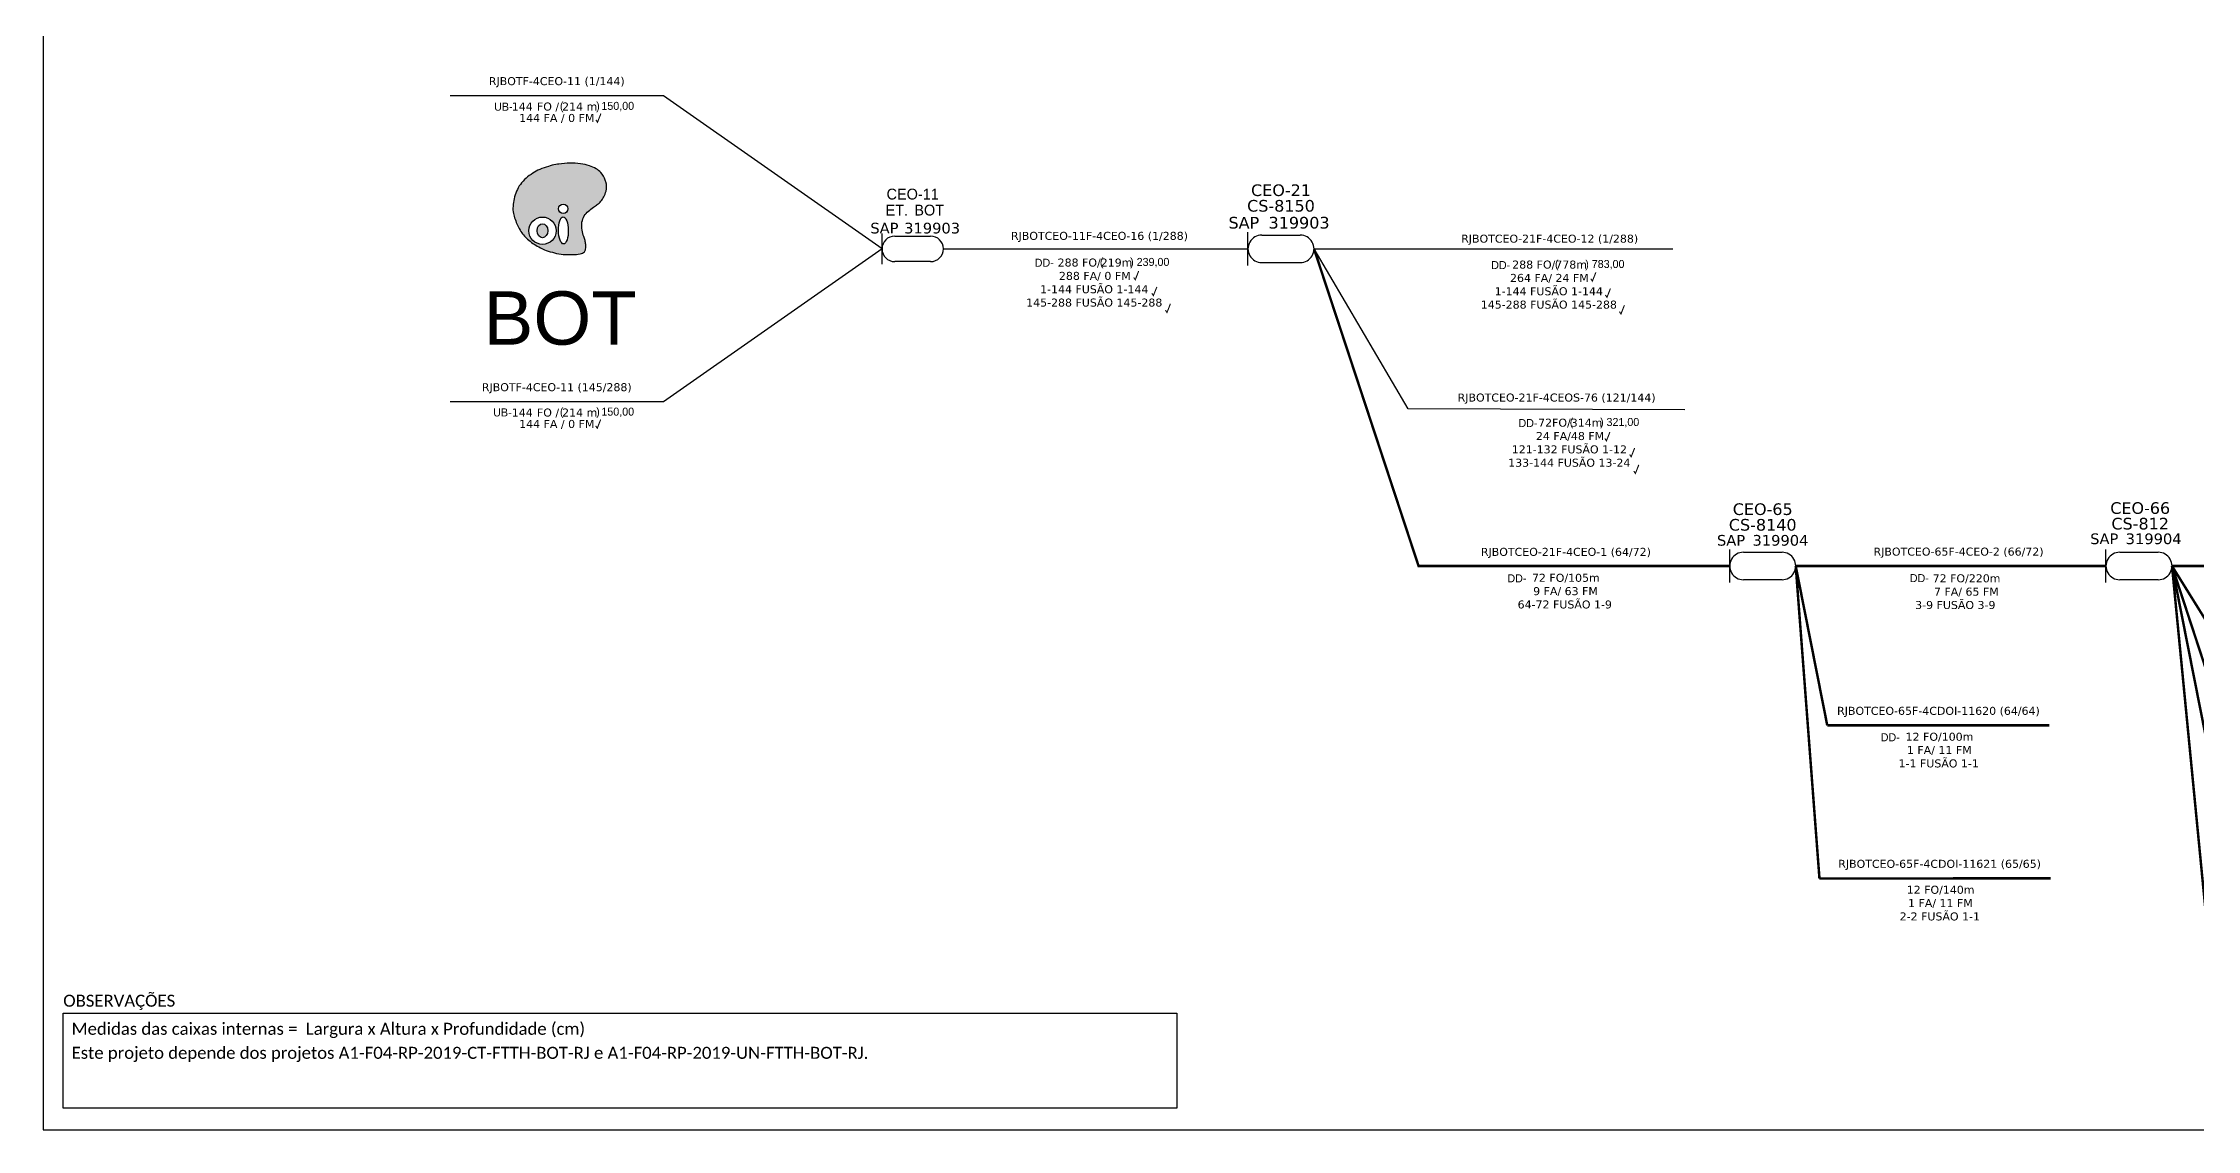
# Model space of a CAD drawing. Header units: millimetres. Extents: x 95 to 933, y 47 to 641.
# Drawn here: x 95 to 633, y 47 to 319 of the extents above; entities that cross this region are included whole.
import ezdxf
from ezdxf.enums import TextEntityAlignment as Align

# ---------------------------------------------------------------- set-up
doc = ezdxf.new("R2010")
doc.units = ezdxf.units.MM
doc.linetypes.add('DIVIDE', pattern=[1.25, 0.5, -0.25, 0, -0.25, 0, -0.25])
for name, color, linetype in [('20.4-CEOS', 1, 'Continuous'), ('CAP a instalar', 1, 'Continuous'), ('CD a instalar', 1, 'Continuous'), ('CDO_PARDE', 1, 'Continuous'), ('CEO', 1, 'Continuous'), ('CEOS', 1, 'Continuous')]:
    doc.layers.add(name, color=color, linetype=linetype)
doc.layers.add('Texto_Cabos', color=1, linetype='Continuous', lineweight=20)
doc.styles.add('ARIAL', font='arial.ttf')
doc.styles.add('siredit', font='verdana.ttf')
doc.styles.add('Style-font000', font='font000.shx')
doc.styles.add('WMF-Calibri0', font='calibri.ttf')

# ---------------------------------------------------------------- blocks, each defined once
blk = doc.blocks.new('Cabos_2')
at = {"layer": 'Texto_Cabos', "color": 7, "style": 'siredit'}
blk.add_text('FO /', height=1.5, dxfattribs=at).set_placement((0.44, -2), align=Align.MIDDLE_RIGHT)
for tag, p in [('N_CABOS', (0, 2.76)), ('FA/FM', (0, -4.14))]:
    blk.add_attdef(tag, text='', height=1.5, dxfattribs=at).set_placement(p, align=Align.MIDDLE_CENTER)
blk.add_attdef('FIBRAS', text='', height=1.5, dxfattribs=at).set_placement((-4.5, -2), align=Align.MIDDLE_RIGHT)
blk.add_attdef('METROS', text='', height=1.5, dxfattribs=at).set_placement((1, -2), align=Align.MIDDLE_LEFT)
blk.add_attdef('FUSÃO_001', (0, -7.43), '', height=1.5, dxfattribs=at)
blk = doc.blocks.new('OI')
h = blk.add_hatch(color=40)
edge = h.paths.add_edge_path()
edge.add_spline(control_points=[(4.35, -0.67), (3.92, -0.99), (3.26, -1.5), (2.81, -2.59), (2.9, -3.5), (3.06, -4.27), (3.31, -4.85), (3.37, -5.39), (3.4, -5.88), (3.2, -6.4), (2.54, -6.61), (1.65, -6.63), (0.55, -6.67), (-0.56, -6.42), (-1.61, -6.14), (-2.77, -5.61), (-3.92, -4.77), (-4.89, -3.7), (-5.34, -2.65), (-5.6, -1.94), (-5.85, -0.96), (-5.71, 0.47), (-5.1, 2.02), (-4.14, 3.02), (-3.3, 3.61), (-2.37, 4.16), (-1.36, 4.44), (-0.56, 4.7), (0.79, 4.85), (2.24, 4.97), (3.79, 4.57), (4.67, 4.21), (5.44, 3.65), (5.76, 2.99), (6.03, 2.21), (6.01, 1.46), (5.72, 0.64), (5.31, 0.08), (4.88, -0.38), (4.51, -0.55), (4.35, -0.67)], knot_values=[0, 0, 0, 0, 1.60434, 2.417191, 3.427595, 4.282808, 4.776746, 5.304182, 5.888771, 6.258406, 6.858137, 7.79129, 8.986195, 10.124242, 11.187857, 12.242908, 13.953784, 15.414161, 16.515391, 17.349188, 17.675853, 19.552021, 21.515531, 22.568638, 23.63245, 24.621084, 25.782718, 26.745347, 27.142653, 29.870543, 31.004649, 31.921532, 32.709589, 33.801391, 34.042471, 35.192333, 35.971461, 36.628871, 37.254359, 37.836911, 37.836911, 37.836911, 37.836911], degree=3, periodic=0)
h.paths.add_polyline_path([(1.13, -0.87, -1), (-0.04, -0.87, -1)], flags=16)
edge = h.paths.add_edge_path(flags=16)
edge.add_ellipse((0.56, -3.59), major_axis=(-0.02, 1.71), ratio=0.361305, start_angle=0, end_angle=360)
h.paths.add_polyline_path([(-0.36, -3.62, -1), (-3.8, -3.62, -1)], flags=16)
edge = h.paths.add_edge_path(flags=0)
edge.add_ellipse((-2.08, -3.62), major_axis=(0, 0.885), ratio=0.758294, start_angle=0, end_angle=360)
at = {"color": 40}
for centre, radius in [((-2.08, -3.62), 1.72), ((0.54, -0.87), 0.587)]:
    blk.add_circle(centre, radius, dxfattribs=at)
blk.add_ellipse((0.56, -3.59), major_axis=(-0.02, 1.71), ratio=0.361305, dxfattribs=at)
blk.add_ellipse((-2.08, -3.62), major_axis=(0, 0.885), ratio=0.758294, start_param=-3.141592653589792, end_param=3.141592653589792, dxfattribs=at)
at = {"color": 40, "start_tangent": (-0.800898, -0.598801), "end_tangent": (-0.800898, -0.598801)}
blk.add_spline([(4.35, -0.67), (3.2, -1.78), (2.9, -2.54), (2.92, -3.55), (3.12, -4.38), (3.28, -4.85), (3.37, -5.37), (3.35, -5.95), (3.2, -6.29), (2.66, -6.55), (1.73, -6.63), (0.54, -6.62), (-0.58, -6.41), (-1.6, -6.11), (-2.56, -5.67), (-3.95, -4.67), (-4.89, -3.56), (-5.37, -2.56), (-5.64, -1.78), (-5.72, -1.46), (-5.63, 0.42), (-4.84, 2.22), (-4.13, 2.99), (-3.27, 3.62), (-2.4, 4.09), (-1.3, 4.47), (-0.37, 4.72), (0.02, 4.77), (2.75, 4.8), (3.85, 4.53), (4.69, 4.16), (5.31, 3.68), (5.85, 2.73), (5.93, 2.5), (5.94, 1.35), (5.67, 0.62), (5.29, 0.08), (4.84, -0.36), (4.35, -0.67)], degree=3, dxfattribs=at)

msp = doc.modelspace()

# ---------------------------------------------------------------- linework, layer by layer
msp.add_lwpolyline([(94.87, 47.16), (933.44, 47.16), (933.44, 641.16), (94.87, 641.16), (94.87, 47.16)])
at = {"color": 1}
msp.add_lwpolyline([(99.93, 76.33), (378.18, 76.33), (378.18, 52.62), (99.93, 52.62)], close=True, dxfattribs=at)
at = {"layer": '20.4-CEOS', "color": 7}
for p, q in [((395.97, 263.2), (395.97, 271.48)), ((399.41, 270.78), (409.04, 270.78)), ((399.41, 263.91), (409.04, 263.91)), ((516.35, 183.95), (516.35, 192.24)), ((519.78, 191.53), (529.42, 191.53)), ((610.38, 183.95), (610.38, 192.24)), ((613.81, 191.53), (623.45, 191.53)), ((529.42, 184.66), (519.78, 184.66)), ((623.45, 184.66), (613.81, 184.66))]:
    msp.add_line(p, q, dxfattribs=at)
for centre, major_axis, start_param, end_param in [((399.41, 267.34), (2.43, 2.43), 0.785398, 3.926991), ((409.04, 267.34), (-2.43, 2.43), 2.356194, 5.497787), ((519.78, 188.09), (2.43, 2.43), 0.785398, 3.926991), ((529.42, 188.09), (-2.43, 2.43), 2.356194, 5.497787), ((613.81, 188.09), (2.43, 2.43), 0.785398, 3.926991), ((623.45, 188.09), (-2.43, 2.43), 2.356194, 5.497787)]:
    msp.add_ellipse(centre, major_axis=major_axis, ratio=1, start_param=start_param, end_param=end_param, dxfattribs=at)
at = {"layer": 'CAP a instalar', "color": 7, "ltscale": 7, "const_width": 0.622}
for points in [[(412.48, 267.34), (438.6, 188.09), (516.35, 188.09)], [(532.85, 188.09), (610.38, 188.09)], [(626.88, 188.09), (690.38, 188.09)]]:
    msp.add_lwpolyline(points, dxfattribs=at)
at = {"layer": 'CAP a instalar', "color": 8, "ltscale": 7, "const_width": 0.622}
for points in [[(532.85, 188.09), (540.73, 148.26)], [(532.85, 188.09), (538.78, 110)], [(626.88, 188.09), (644.8, 159.29)], [(626.88, 188.09), (644.8, 133.54)], [(626.88, 188.09), (642.93, 106.96)], [(626.88, 188.09), (637.46, 79.3)], [(540.73, 148.26), (596.24, 148.29)], [(538.78, 110), (596.59, 110.03)]]:
    msp.add_lwpolyline(points, dxfattribs=at)
at = {"layer": 'CD a instalar', "color": 7, "linetype": 'Continuous', "const_width": 0.267}
for points in [[(233.03, 299.58), (233.42, 298.98), (234.28, 301.17)], [(367.41, 260.21), (367.8, 259.62), (368.66, 261.8)], [(481.65, 259.88), (482.04, 259.28), (482.9, 261.47)], [(371.95, 256.26), (372.34, 255.66), (373.2, 257.84)], [(375.34, 252.04), (375.73, 251.44), (376.59, 253.63)], [(485.29, 255.83), (485.68, 255.23), (486.54, 257.42)], [(488.79, 251.67), (489.18, 251.08), (490.04, 253.26)], [(232.97, 223.12), (233.36, 222.52), (234.22, 224.7)], [(485.16, 219.96), (485.55, 219.37), (486.41, 221.55)], [(491.34, 215.97), (491.73, 215.37), (492.59, 217.56)], [(492.39, 211.81), (492.78, 211.21), (493.64, 213.39)]]:
    msp.add_lwpolyline(points, dxfattribs=at)
at = {"layer": 'CDO_PARDE', "color": 7, "linetype": 'Continuous'}
for p, q in [((249.91, 305.58), (196.58, 305.58)), ((304.52, 267.34), (249.91, 305.58)), ((304.52, 267.34), (249.91, 229.1)), ((319.85, 267.34), (395.97, 267.34)), ((412.48, 267.34), (502.11, 267.34)), ((435.97, 227.34), (412.48, 267.34)), ((249.91, 229.1), (196.58, 229.1)), ((505.14, 227.09), (435.97, 227.34))]:
    msp.add_line(p, q, dxfattribs=at)
at = {"layer": 'CEO', "color": 7}
for p, q in [((307.71, 270.53), (316.66, 270.53)), ((316.66, 264.15), (307.71, 264.15))]:
    msp.add_line(p, q, dxfattribs=at)
msp.add_lwpolyline([(304.52, 263.49), (304.52, 271.19)], dxfattribs=at)
for centre, start, end in [((307.71, 267.34), 90, 270), ((316.66, 267.34), 270, 90)]:
    msp.add_arc(centre, 3.19, start, end, dxfattribs=at)

# ---------------------------------------------------------------- block references
at = {"color": 7, "xscale": 1.984662702977573, "yscale": 1.984662702607844, "zscale": 1.984662702618631, "rotation": 0.1532896038955706}
msp.add_blockref('OI', (223.77, 279.08), dxfattribs=at)
at = {"layer": 'CDO_PARDE', "color": 7, "linetype": 'DIVIDE'}
ref = msp.add_blockref('Cabos_2', (223.24, 305.58), dxfattribs=dict(at, xscale=1.333333333333333, yscale=1.333333333333333, zscale=1.333333333333333))
ref.add_attrib('N_CABOS', 'RJBOTF-4CEO-11 (1/144)', dxfattribs={"layer": 'Texto_Cabos', "height": 2, "style": 'siredit'}).set_placement((223.24, 309.26), align=Align.MIDDLE_CENTER)
ref.add_attrib('FA/FM', '144 FA / 0 FM', dxfattribs={"layer": 'Texto_Cabos', "color": 7, "height": 2, "style": 'siredit'}).set_placement((223.24, 300.06), align=Align.MIDDLE_CENTER)
ref.add_attrib('FIBRAS', '144', dxfattribs={"layer": 'Texto_Cabos', "color": 7, "height": 2, "style": 'siredit'}).set_placement((217.24, 302.91), align=Align.MIDDLE_RIGHT)
ref.add_attrib('METROS', '214 m', dxfattribs={"layer": 'Texto_Cabos', "color": 7, "height": 2, "style": 'siredit'}).set_placement((224.58, 302.91), align=Align.MIDDLE_LEFT)
ref = msp.add_blockref('Cabos_2', (223.24, 229.1), dxfattribs=dict(at, xscale=1.333333333333333, yscale=1.333333333333333, zscale=1.333333333333333))
ref.add_attrib('N_CABOS', 'RJBOTF-4CEO-11 (145/288)', dxfattribs={"layer": 'Texto_Cabos', "height": 2, "style": 'siredit'}).set_placement((223.24, 232.78), align=Align.MIDDLE_CENTER)
ref.add_attrib('FA/FM', '144 FA / 0 FM', dxfattribs={"layer": 'Texto_Cabos', "color": 7, "height": 2, "style": 'siredit'}).set_placement((223.24, 223.59), align=Align.MIDDLE_CENTER)
ref.add_attrib('FIBRAS', '144', dxfattribs={"layer": 'Texto_Cabos', "color": 7, "height": 2, "style": 'siredit'}).set_placement((217.24, 226.44), align=Align.MIDDLE_RIGHT)
ref.add_attrib('METROS', '214 m', dxfattribs={"layer": 'Texto_Cabos', "color": 7, "height": 2, "style": 'siredit'}).set_placement((224.58, 226.44), align=Align.MIDDLE_LEFT)

# ---------------------------------------------------------------- texts
at = {"color": 0, "style": 'ARIAL'}
msp.add_text('BOT', height=13.333, dxfattribs=at).set_placement((204.96, 243.4))
at = {"style": 'WMF-Calibri0'}
msp.add_text('OBSERVAÇÕES', height=3, dxfattribs=at).set_placement((99.91, 77.95))
at = {"color": 7, "linetype": 'Continuous', "char_height": 2, "width": 62.2582, "attachment_point": 1}
for s, insert in [('{\\fVerdana|b0|i0|c0|p34;\\P\\pi21.7907;288 FO/219m\\P\\pi22.1187;288 FA/ 0 FM\\P\\pi17.4107;1-144 FUSÃO 1-144\\P\\pi13.928;145-288 FUSÃO 145-288}', (326.61, 268.26)), ('{\\fVerdana|b0|i0|c0|p34;\\P\\pi21.7907;288 FO/778m\\P\\pi21.244;264 FA/ 24 FM\\P\\pi17.4107;1-144 FUSÃO 1-144\\P\\pi13.928;145-288 FUSÃO 145-288}', (440.21, 267.75)), ('{\\fVerdana|b0|i0|c0|p34;\\P\\pi23.144;72FO/314m\\P\\pi22.6013;24 FA/48 FM\\P\\pi16.5587;121-132 FUSÃO 1-12\\P\\pi15.6613;133-144 FUSÃO 13-24}', (445.33, 228.24)), ('{\\fVerdana|b0|i0|c0|p34;\\P\\pi22.6667;72 FO/105m\\P\\pi22.96;9 FA/ 63 FM\\P\\pi19.0893;64-72 FUSÃO 1-9}', (444.27, 189.48)), ('{\\fVerdana|b0|i0|c0|p34;\\P\\pi21.7907;72 FO/220m\\P\\pi22.1187;7 FA/ 65 FM\\P\\pi17.4107;3-9 FUSÃO 3-9}', (545.28, 189.35))]:
    msp.add_mtext(s, dxfattribs=dict(at, insert=insert))
at = {"color": 8, "linetype": 'Continuous', "char_height": 2, "width": 62.2582, "attachment_point": 1}
for s, insert in [('{\\fVerdana|b0|i0|c0|p34;\\P\\pi22.744;12 FO/100m\\P\\pi23.072;1 FA/ 11 FM\\P\\pi20.988;1-1 FUSÃO 1-1}', (537.56, 149.76)), ('{\\fVerdana|b0|i0|c0|p34;\\P\\pi22.744;12 FO/140m\\P\\pi23.072;1 FA/ 11 FM\\P\\pi20.988;2-2 FUSÃO 1-1}', (537.84, 111.52))]:
    msp.add_mtext(s, dxfattribs=dict(at, insert=insert))
at = {"color": 1, "char_height": 3, "width": 277.1819, "attachment_point": 1, "style": 'WMF-Calibri0'}
for s, insert in [('Medidas das caixas internas =  Largura x Altura x Profundidade (cm)', (102, 73.93)), ('Este projeto depende dos projetos A1-F04-RP-2019-CT-FTTH-BOT-RJ e A1-F04-RP-2019-UN-FTTH-BOT-RJ.', (102, 67.93))]:
    msp.add_mtext(s, dxfattribs=dict(at, insert=insert))
at = {"layer": '20.4-CEOS', "color": 7, "style": 'siredit'}
for tag, text, p in [('CEO-21', 'CEOSXXX', (404.22, 283.46)), ('SAP', 'SAP 321406', (394.94, 275.34)), ('CS-8150', 'CS-XXXX', (404.22, 279.56)), ('319903', 'SAP 321406', (408.74, 275.34)), ('CS-8140', 'CS-XXXX', (524.6, 199.84)), ('CEO-65', 'CEOSXXX', (524.6, 203.75)), ('CEO-66', 'CEOSXXX', (618.93, 204.03)), ('CS-812', 'CS-XXXX', (618.93, 200.13))]:
    msp.add_attdef(tag, text=text, height=2.91, dxfattribs=at).set_placement(p, align=Align.TOP_CENTER)
at = {"layer": 'CD a instalar', "color": 7, "linetype": 'Continuous', "char_height": 2, "attachment_point": 1}
for s, insert, width in [('UB-', (207.6, 303.87), 17.2508), ('(           )', (224.03, 304.08), 17.2508), ('150,00', (234.39, 304.08), 17.2508), ('{\\fVerdana|b0|i0|c0|p34;\\P\\pi8.21373;RJBOTCEO-11F-4CEO-16 (1/288)}', (328.52, 274.93), 62.2582), ('{\\fVerdana|b0|i0|c0|p34;\\P\\pi8.21373;RJBOTCEO-21F-4CEO-12 (1/288)}', (441.02, 274.23), 62.2582), ('DD-', (342.68, 264.88), 17.2508), ('(         )', (358.95, 265.08), 17.2508), ('239,00', (368.15, 265.08), 17.2508), ('DD-', (456.75, 264.29), 17.2508), ('(         )', (472.68, 264.57), 17.2508), ('783,00', (481.88, 264.57), 17.2508), ('UB-', (207.36, 227.47), 17.2508), ('(           )', (224.03, 227.67), 17.2508), ('150,00', (234.39, 227.67), 17.2508), ('{\\fVerdana|b0|i0|c0|p34;\\P\\pi5.52467;RJBOTCEO-21F-4CEOS-76 (121/144)}', (442.83, 234.52), 62.2582), ('DD-', (463.57, 224.81), 17.2508), ('(         )', (476.38, 225.08), 17.2508), ('321,00', (485.57, 225.08), 17.2508), ('{\\fVerdana|b0|i0|c0|p34;\\P\\pi9.08813;RJBOTCEO-21F-4CEO-1 (64/72)}', (445.08, 195.96), 62.2582), ('{\\fVerdana|b0|i0|c0|p34;\\P\\pi9.08813;RJBOTCEO-65F-4CEO-2 (66/72)}', (543.2, 196.02), 62.2582), ('DD-', (460.8, 186.01), 17.2508), ('DD-', (561.36, 186.06), 17.2508)]:
    msp.add_mtext(s, dxfattribs=dict(at, insert=insert, width=width))
at = {"layer": 'CD a instalar', "color": 8, "linetype": 'Continuous', "char_height": 2, "attachment_point": 1}
for s, insert, width in [('{\\fVerdana|b0|i0|c0|p34;\\P\\pi4.82147;RJBOTCEO-65F-4CDOI-11620 (64/64)}', (538.36, 156.23), 62.2582), ('DD-', (554.09, 146.29), 17.2508), ('{\\fVerdana|b0|i0|c0|p34;\\P\\pi4.82147;RJBOTCEO-65F-4CDOI-11621 (65/65)}', (538.64, 118), 62.2582)]:
    msp.add_mtext(s, dxfattribs=dict(at, insert=insert, width=width))
at = {"layer": 'CEO', "color": 7}
for tag, text, height, style, p in [('CEO-11', 'JFOxx', 2.703, 'Style-font000', (312.19, 281.03)), ('ET.', 'CVPxx', 2.703, 'Style-font000', (308.21, 277.03)), ('BOT', 'CVPxx', 2.703, 'Style-font000', (316.31, 277.03)), ('SAP', '', 2.67, 'siredit', (305.12, 272.53)), ('319903', '', 2.67, 'siredit', (317.04, 272.53))]:
    msp.add_attdef(tag, text=text, height=height, dxfattribs=dict(at, style=style)).set_placement(p, align=Align.MIDDLE_CENTER)
at = {"layer": 'CEOS', "color": 7, "style": 'siredit'}
for tag, p in [('SAP', (516.69, 194.51)), ('319904', (529.03, 194.51)), ('SAP', (609.95, 194.89)), ('319904', (622.29, 194.89))]:
    msp.add_attdef(tag, text='', height=2.67, dxfattribs=at).set_placement(p, align=Align.MIDDLE_CENTER)

doc.saveas('drawing.dxf')
